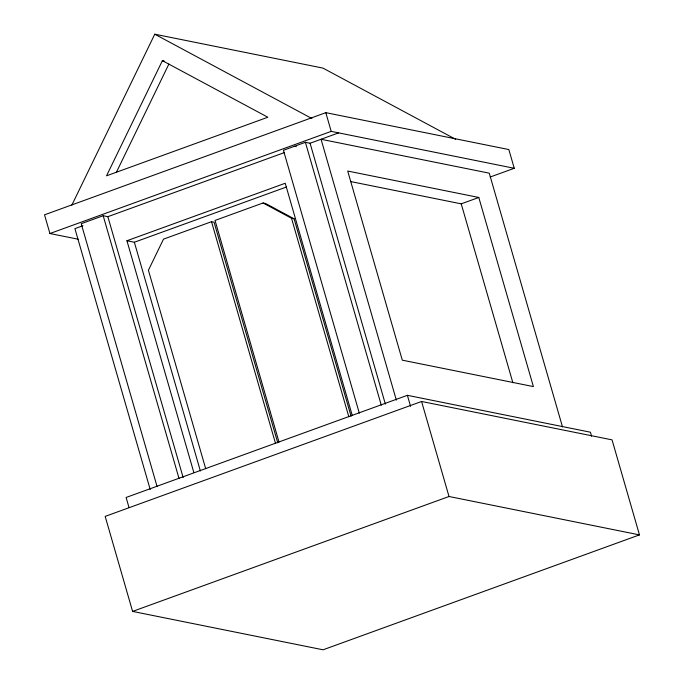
<?xml version="1.0" encoding="UTF-8"?>
<svg xmlns="http://www.w3.org/2000/svg" width="684" height="684" viewBox="0 0 684 684"><rect width="100%" height="100%" fill="white"/><g stroke="black" fill="none" stroke-linecap="round" stroke-linejoin="round"><path stroke-width="1.03" d="M71.846 205.132L154.764 34.2L322.959 68.101L455.629 139.297M162.399 60.654L106.533 175.822L267.837 117.238L162.399 60.654L164.254 61.03M116.28 172.522L168.888 64.074M490.189 177.019L514.248 168.29L508.845 149.557L325.806 112.663L44.528 214.819L49.923 233.526L78.164 239.212M49.923 233.526L331.201 131.371L514.248 168.29M284.117 152.686L107.858 216.674L103.181 215.734L81.225 223.711L157.106 486.632M385.374 404.116L310.083 143.255L305.406 142.315L283.441 150.283L359.331 413.196M82.901 225.737L74.915 228.636L150.215 489.513M309.963 143.281L338.631 132.884M193.837 472.533L126.933 240.751L285.228 183.261L352.132 415.043M126.933 240.751L134.355 242.239L286.639 186.937M277.755 442.839L214.075 222.214L211.518 221.702L163.502 239.135L148.411 270.248L205.696 468.72M351.08 416.231L294.094 218.786L265.606 203.499L263.049 202.986L215.032 220.428L279.012 442.078M350.943 181.619L461.23 203.849L478.8 197.471L533.392 386.588L402.295 360.169L347.703 171.043L478.8 197.471M591.583 436.221L590.429 432.211L407.39 395.318L126.112 497.473L129.002 507.494M421.583 401.474L105.174 516.386L132.602 611.41L323.062 649.8L639.472 534.888L612.043 439.863L421.583 401.474L449.012 496.499L639.472 534.888M132.602 611.41L449.012 496.499M294.428 146.299L296.292 146.675M263.049 202.986L291.529 218.273L294.094 218.786M154.764 34.2L311.895 118.52M562.487 426.867L489.257 173.172L321.061 139.271L396.352 400.123M461.23 203.849L512.872 382.749M325.806 112.663L331.201 131.371M407.39 395.318L410.571 406.339M305.406 142.315L381.287 405.219M291.529 218.273L348.814 416.744M211.518 221.702L275.498 443.352M134.355 242.239L200.369 470.951M107.858 216.674L183.158 477.552M103.181 215.734L179.071 478.655"/></g></svg>
